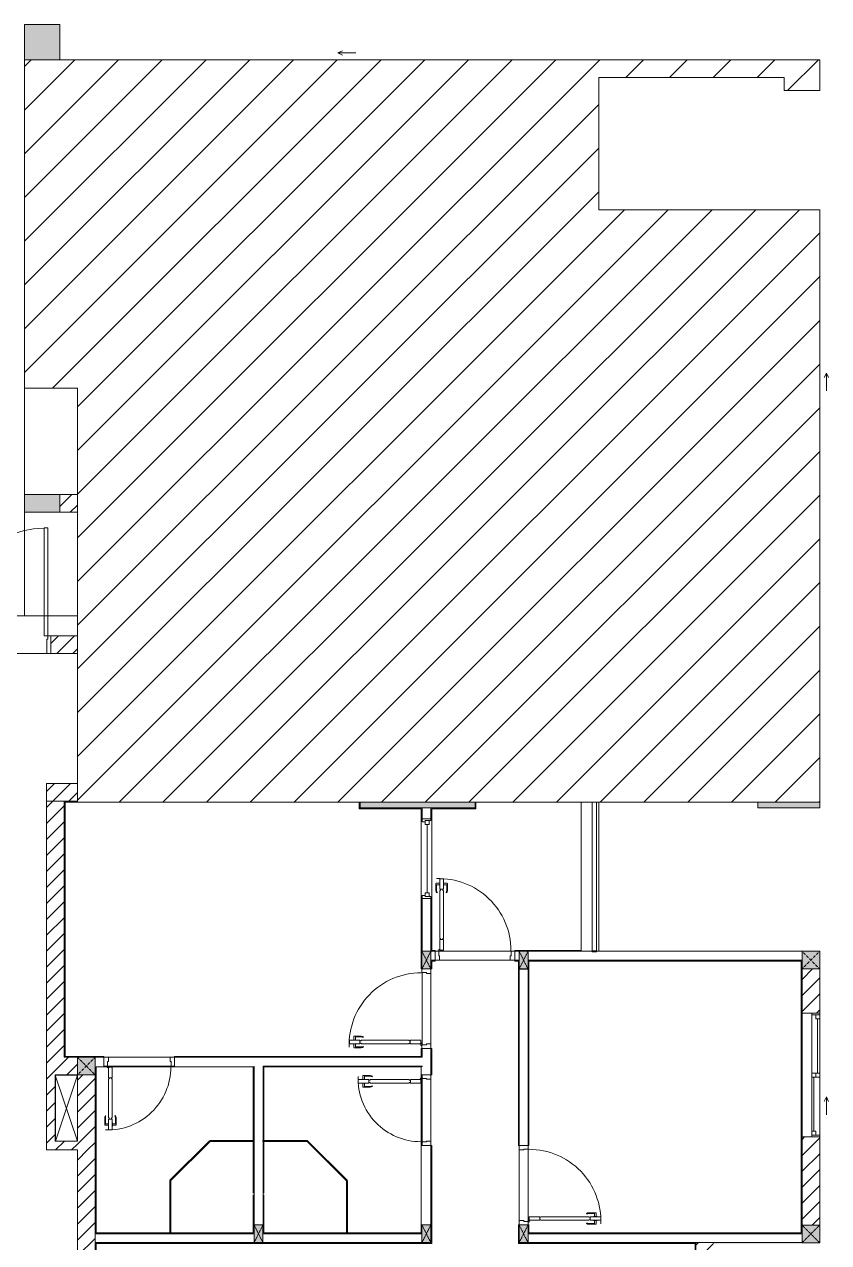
# Model space of a CAD drawing. Header units: millimetres. Extents: x 31499 to 223976, y 3719 to 80291.
# Drawn here: x 214874 to 223976, y 64837 to 78637 of the extents above; entities that cross this region are included whole.
import ezdxf

# ---------------------------------------------------------------- set-up
doc = ezdxf.new("R2010")
doc.units = ezdxf.units.MM
doc.linetypes.add('IMPORT-Dash _2_', pattern=[6, 3, -3])
for name, color, linetype, lineweight in [('0-2', 170, 'Continuous', 9), ('A-DETL-GENF-6', 20, 'Continuous', 9), ('A-DETL-GENF-7', 170, 'Continuous', 9), ('A-DETL-THIN-2', 151, 'Continuous', 9), ('A-DOOR-2', 170, 'Continuous', 9), ('A-DOOR-FRAM-2', 170, 'Continuous', 9), ('A-FLOR-1', 170, 'Continuous', 9), ('A-FLOR-HRAL-6', 170, 'Continuous', 9), ('A-GLAZ-5', 170, 'Continuous', 9), ('A-GLAZ-CURT-3', 170, 'Continuous', 9), ('A-WALL-1', 170, 'Continuous', 9), ('A-WALL-PATT-3', 170, 'Continuous', 9), ('A_1404_dwg-1', 170, 'Continuous', 9), ('I-WALL', 170, 'Continuous', 9), ('I-WALL-1', 170, 'Continuous', 9), ('S-COLS-1', 170, 'Continuous', 9), ('S-COLS-12', 170, 'IMPORT-Dash _2_', 9), ('S-COLS-2', 170, 'Continuous', 9), ('S-COLS-4', 170, 'Continuous', 9), ('S-COLS-HDLN-1', 170, 'IMPORT-Dash _2_', 9)]:
    doc.layers.add(name, color=color, linetype=linetype, lineweight=lineweight)
pattern_1 = [(45, (0, 0), (-90.50967, 90.50967), [])]
pattern_2 = [(45, (96621.6, 0), (-247.4874, 247.4874), [])]

# ---------------------------------------------------------------- blocks, each defined once
blk = doc.blocks.new('A_1404_dwg_NCV_TKTC_KET CAU_rvt-1-TKTC_MB HOÀN THIỆN SÀN TẦNG 3-4-4819833-KeyPlan-CH2A_Tầng 3 - Tầng 8')
at = {"layer": 'S-COLS-1'}
for points in [[(118453, 78237), (118652, 78237), (118652, 78637), (118253, 78637), (118253, 78237), (118452, 78237)], [(118502, 73112), (118653, 73112), (118653, 73312), (118253, 73312), (118253, 73112)], [(122863, 69762), (123353, 69762), (123353, 69827), (122053, 69827), (122053, 69762), (122853, 69762)], [(127053, 69762), (127253, 69762), (127253, 69827), (126553, 69827), (126553, 69762)]]:
    blk.add_hatch(color=256, dxfattribs=at).paths.add_polyline_path(points)
at = {"layer": 'A-FLOR-1'}
for p, q in [((118253, 73312), (118253, 74517)), ((118852, 74517), (118852, 73312)), ((118852, 73112), (118852, 71712)), ((118852, 71937), (118253, 71937))]:
    blk.add_line(p, q, dxfattribs=at)
at = {"layer": 'A-FLOR-1', "flags": 128}
for points in [[(116253, 71937), (118253, 71937), (118253, 73112)], [(118603, 65987), (118603, 66735), (118852, 66735)]]:
    blk.add_lwpolyline(points, dxfattribs=at)
at = {"layer": 'S-COLS-2', "flags": 128}
for points in [[(118653, 78237), (118653, 78637), (118253, 78637), (118253, 78237)], [(126553, 69827), (126553, 69762), (127253, 69762), (127253, 69827)]]:
    blk.add_lwpolyline(points, dxfattribs=at)
blk.add_lwpolyline([(118253, 73312), (118253, 73112), (118653, 73112), (118653, 73312)], close=True, dxfattribs=at)
blk = doc.blocks.new('A_1404_dwg_DOOR_CW_01 CANH MO-PANEL KINH - DIW_01-900x2200-CỬA GỖ VÂN LAMINATE-V95-TKTC_MB HOÀN THIỆN SÀN TẦNG 3-4-4819903-KeyPlan-CH2A_Tầng 3 - Tầng 8')
at = {"layer": 'A-DETL-GENF-7'}
for p, q in [((38840, 28429), (38919, 28429)), ((38814, 28421), (38818, 28414)), ((38814, 28307), (38818, 28314)), ((38902, 28421), (38840, 28421)), ((38902, 28307), (38840, 28307)), ((38840, 28299), (38919, 28299)), ((38906, 28386), (38906, 28417)), ((38906, 28342), (38906, 28311)), ((38923, 28386), (38923, 28425)), ((38923, 28342), (38923, 28303))]:
    blk.add_line(p, q, dxfattribs=at)
at = {"layer": 'A-DETL-GENF-7', "flags": 128}
for points in [[(38285, 28344), (38285, 28384), (38165, 28384), (38165, 28344)], [(38299, 28350), (38299, 28344), (38841, 28344), (38841, 28350), (38855, 28350), (38855, 28378), (38841, 28378), (38841, 28384), (38299, 28384), (38299, 28378), (38285, 28378), (38285, 28350)], [(38975, 28384), (38975, 28344), (38855, 28344), (38855, 28384)], [(38895, 28386), (38895, 28384), (38934, 28384), (38934, 28386)], [(38895, 28342), (38895, 28344), (38934, 28344), (38934, 28342)]]:
    blk.add_lwpolyline(points, close=True, dxfattribs=at)
at = {"layer": 'A-DETL-GENF-7'}
blk.add_circle((38163, 28394), 10, dxfattribs=at)
for centre, radius, start, end in [((38840, 28384), 45, 90, 125), ((38919, 28425), 4, 0, 90), ((38163, 28394), 814, 270, 2), ((38840, 28344), 45, 235, 270), ((38840, 28384), 37, 90, 125), ((38840, 28344), 37, 235, 270), ((38902, 28417), 4, 0, 90), ((38902, 28311), 4, 270, 0), ((38919, 28303), 4, 270, 0)]:
    blk.add_arc(centre, radius, start, end, dxfattribs=at)
at = {"layer": 'A-DOOR-2'}
blk.add_line((38153, 28394), (38153, 28369), dxfattribs=at)
at = {"layer": 'A-DOOR-2', "flags": 128}
blk.add_lwpolyline([(38053, 28437), (38053, 28387), (38103, 28387), (38103, 28397), (38153, 28397), (38153, 28437)], close=True, dxfattribs=at)
blk.add_lwpolyline([(38153, 27537), (38153, 27577), (38103, 27577), (38103, 27587), (38053, 27587), (38053, 27537)], dxfattribs=at)
blk = doc.blocks.new('A_1404_dwg_DOOR_CW_01 CANH MO-PANEL KINH - DIG_02-800x2200-CỬA NHÔM KÍNH-V60-TKTC_MB HOÀN THIỆN SÀN TẦNG 3-4-4819851-KeyPlan-CH2A_Tầng 3 - Tầng 8')
at = {"layer": 'A-DETL-GENF-7'}
for p, q in [((104713, 29524), (104713, 29603)), ((104756, 29607), (104717, 29607)), ((104721, 29586), (104721, 29524)), ((104756, 29590), (104725, 29590)), ((104800, 29607), (104839, 29607)), ((104800, 29590), (104831, 29590)), ((104835, 29586), (104835, 29524)), ((104843, 29524), (104843, 29603)), ((104721, 29498), (104728, 29503)), ((104835, 29498), (104828, 29503))]:
    blk.add_line(p, q, dxfattribs=at)
at = {"layer": 'A-DETL-GENF-7', "flags": 128}
for points in [[(104756, 29579), (104758, 29579), (104758, 29619), (104756, 29619)], [(104798, 29659), (104758, 29659), (104758, 29539), (104798, 29539)], [(104764, 29083), (104758, 29083), (104758, 29525), (104764, 29525), (104764, 29539), (104792, 29539), (104792, 29525), (104798, 29525), (104798, 29083), (104792, 29083), (104792, 29069), (104764, 29069)], [(104800, 29579), (104798, 29579), (104798, 29619), (104800, 29619)], [(104758, 29069), (104798, 29069), (104798, 28949), (104758, 28949)]]:
    blk.add_lwpolyline(points, close=True, dxfattribs=at)
at = {"layer": 'A-DETL-GENF-7'}
blk.add_circle((104808, 28947), 10, dxfattribs=at)
for centre, radius, start, end in [((104808, 28947), 714, 88, 180), ((104717, 29603), 4, 90, 180), ((104725, 29586), 4, 90, 180), ((104831, 29586), 4, 0, 90), ((104839, 29603), 4, 0, 90), ((104758, 29524), 45, 180, 215), ((104758, 29524), 37, 180, 215), ((104798, 29524), 37, 325, 0), ((104798, 29524), 45, 325, 0)]:
    blk.add_arc(centre, radius, start, end, dxfattribs=at)
at = {"layer": 'A-DOOR-2'}
blk.add_line((104808, 28937), (104783, 28937), dxfattribs=at)
at = {"layer": 'A-DOOR-2', "flags": 128}
for points in [[(104051, 28837), (104051, 28937), (104091, 28937), (104091, 28887), (104101, 28887), (104101, 28837)], [(104801, 28837), (104801, 28887), (104811, 28887), (104811, 28937), (104851, 28937), (104851, 28837)]]:
    blk.add_lwpolyline(points, close=True, dxfattribs=at)
blk = doc.blocks.new('A_1404_dwg_DOOR_CW_01 CANH MO-PANEL KINH - DIW_01-900x2200-CỬA GỖ VÂN LAMINATE-553375-TKTC_MB HOÀN THIỆN SÀN TẦNG 3-4-4819841-KeyPlan-CH2A_Tầng 3 - Tầng 8')
at = {"layer": 'A-DETL-GENF-7'}
for p, q in [((49615, 40124), (49615, 40203)), ((49658, 40207), (49619, 40207)), ((49623, 40186), (49623, 40124)), ((49658, 40190), (49627, 40190)), ((49702, 40207), (49741, 40207)), ((49702, 40190), (49733, 40190)), ((49737, 40186), (49737, 40124)), ((49745, 40124), (49745, 40203)), ((49623, 40098), (49629, 40103)), ((49736, 40098), (49730, 40103))]:
    blk.add_line(p, q, dxfattribs=at)
at = {"layer": 'A-DETL-GENF-7', "flags": 128}
for points in [[(49658, 40179), (49660, 40179), (49660, 40219), (49658, 40219)], [(49700, 40259), (49660, 40259), (49660, 40139), (49700, 40139)], [(49702, 40179), (49700, 40179), (49700, 40219), (49702, 40219)], [(49666, 39583), (49660, 39583), (49660, 40125), (49666, 40125), (49666, 40139), (49694, 40139), (49694, 40125), (49700, 40125), (49700, 39583), (49694, 39583), (49694, 39569), (49666, 39569)], [(49660, 39569), (49700, 39569), (49700, 39449), (49660, 39449)]]:
    blk.add_lwpolyline(points, close=True, dxfattribs=at)
at = {"layer": 'A-DETL-GENF-7'}
blk.add_circle((49710, 39447), 10, dxfattribs=at)
for centre, radius, start, end in [((49710, 39447), 814, 88, 180), ((49619, 40203), 4, 90, 180), ((49627, 40186), 4, 90, 180), ((49733, 40186), 4, 0, 90), ((49741, 40203), 4, 0, 90), ((49660, 40124), 45, 180, 215), ((49660, 40124), 37, 180, 215), ((49700, 40124), 37, 325, 0), ((49700, 40124), 45, 325, 0)]:
    blk.add_arc(centre, radius, start, end, dxfattribs=at)
at = {"layer": 'A-DOOR-2'}
blk.add_line((49710, 39437), (49685, 39437), dxfattribs=at)
at = {"layer": 'A-DOOR-2', "flags": 128}
for points in [[(48853, 39337), (48853, 39437), (48893, 39437), (48893, 39387), (48903, 39387), (48903, 39337)], [(49703, 39337), (49703, 39387), (49713, 39387), (49713, 39437), (49753, 39437), (49753, 39337)]]:
    blk.add_lwpolyline(points, close=True, dxfattribs=at)
blk = doc.blocks.new('A_1404_dwg_M_Fixed - 900 x 1400-901191-TKTC_MB HOÀN THIỆN SÀN TẦNG 3-4-4819853-KeyPlan-CH2A_Tầng 3 - Tầng 8')
at = {"layer": 'A-GLAZ-5'}
blk.add_line((107014, 28878), (107788, 28878), dxfattribs=at)
at = {"layer": 'A-GLAZ-5', "flags": 128}
for points in [[(106983, 28900), (106983, 28937), (106951, 28937)], [(106951, 28837), (106970, 28837), (106970, 28900), (107014, 28900), (107014, 28856), (106970, 28856)], [(107832, 28856), (107788, 28856), (107788, 28900), (107832, 28900), (107832, 28837), (107849, 28837)], [(107819, 28900), (107819, 28937), (107851, 28937)]]:
    blk.add_lwpolyline(points, dxfattribs=at)
blk = doc.blocks.new('A_1404_dwg_Railing - 50 x 10mm-901205-TKTC_MB HOÀN THIỆN SÀN TẦNG 3-4-4819863-KeyPlan-CH2A_Tầng 3 - Tầng 8')
at = {"layer": 'A-FLOR-HRAL-6', "flags": 128}
blk.add_lwpolyline([(107983, 24612), (107983, 24562), (107973, 24562), (107973, 24612)], close=True, dxfattribs=at)
blk = doc.blocks.new('A_1404_dwg_Railing - Railing-1015696-TKTC_MB HOÀN THIỆN SÀN TẦNG 3-4-4819941-KeyPlan-CH2A_Tầng 3 - Tầng 8')
at = {"layer": 'A-FLOR-HRAL-6'}
for p, q in [((124678, 69827), (124678, 68141)), ((124728, 68141), (124728, 69827))]:
    blk.add_line(p, q, dxfattribs=at)
at = {"rotation": 90.00000000000074}
blk.add_blockref('A_1404_dwg_Railing - 50 x 10mm-901205-TKTC_MB HOÀN THIỆN SÀN TẦNG 3-4-4819863-KeyPlan-CH2A_Tầng 3 - Tầng 8', (149289, -39841), dxfattribs=at)
blk = doc.blocks.new('A_1404_dwg_System Panel - Glazed-901218-TKTC_MB HOÀN THIỆN SÀN TẦNG 3-4-4819900-KeyPlan-CH2A_Tầng 3 - Tầng 8')
at = {"layer": 'A-GLAZ-CURT-3'}
blk.add_hatch(color=256, dxfattribs=at).paths.add_polyline_path([(41008, 64949), (41003, 65540), (40998, 65536), (40998, 64949)])
blk.add_line((41008, 64949), (41008, 65540), dxfattribs=at)
at = {"layer": 'A-GLAZ-CURT-3', "flags": 128}
blk.add_lwpolyline([(40998, 65538), (40998, 64949), (41008, 64949)], dxfattribs=at)
blk = doc.blocks.new('A_1404_dwg_System Panel - Glazed-901219-TKTC_MB HOÀN THIỆN SÀN TẦNG 3-4-V112-KeyPlan-CH2A_Tầng 3 - Tầng 8')
at = {"layer": 'A-GLAZ-CURT-3'}
blk.add_hatch(color=256, dxfattribs=at).paths.add_polyline_path([(39447, 29483), (39450, 29494), (39003, 29934), (38999, 29931), (39409, 29521)])
blk.add_line((38999, 29931), (39447, 29483), dxfattribs=at)
at = {"layer": 'A-GLAZ-CURT-3', "flags": 128}
blk.add_lwpolyline([(39452, 29492), (39006, 29938), (38999, 29931)], dxfattribs=at)
blk = doc.blocks.new('A_1404_dwg_System Panel - Glazed-901217-TKTC_MB HOÀN THIỆN SÀN TẦNG 3-4-V113-KeyPlan-CH2A_Tầng 3 - Tầng 8')
at = {"layer": 'A-GLAZ-CURT-3'}
blk.add_hatch(color=256, dxfattribs=at).paths.add_polyline_path([(39454, 29482), (39953, 29482), (39953, 29492), (39450, 29487), (39450, 29482)])
at = {"layer": 'A-GLAZ-CURT-3', "flags": 128}
blk.add_lwpolyline([(39450, 29482), (39953, 29482), (39953, 29492), (39450, 29492)], close=True, dxfattribs=at)
blk = doc.blocks.new('A_1404_dwg_G1_SOF - BO TRU - 100x200-746114-TKTC_MB HOÀN THIỆN SÀN TẦNG 3-4-4819846-KeyPlan-CH2A_Tầng 3 - Tầng 8')
at = {"layer": 'S-COLS-1'}
blk.add_hatch(color=256, dxfattribs=at).paths.add_polyline_path([(49953, 40037), (49953, 40237), (49853, 40237), (49853, 40037)])
at = {"layer": 'S-COLS-1', "flags": 128}
blk.add_lwpolyline([(49853, 40037), (49853, 40237), (49953, 40237), (49953, 40037)], close=True, dxfattribs=at)
at = {"layer": 'S-COLS-HDLN-1'}
for p, q in [((49953, 40037), (49853, 40237)), ((49853, 40037), (49953, 40237))]:
    blk.add_line(p, q, dxfattribs=at)
blk = doc.blocks.new('A_1404_dwg_DOOR_CW_01 CANH MO-PANEL KINH - DIG_01-900x2200-CỬA NHÔM KÍNH-901226-TKTC_MB HOÀN THIỆN SÀN TẦNG 3-4-4819905-KeyPlan-CH2A_Tầng 3 - Tầng 8')
at = {"layer": 'A-DETL-GENF-7'}
for p, q in [((37865, 26650), (37865, 26570)), ((37873, 26676), (37879, 26671)), ((37873, 26587), (37873, 26650)), ((37986, 26676), (37980, 26671)), ((37987, 26587), (37987, 26650)), ((37995, 26650), (37995, 26570)), ((37908, 26566), (37869, 26566)), ((37908, 26583), (37877, 26583)), ((37952, 26583), (37983, 26583)), ((37952, 26566), (37991, 26566))]:
    blk.add_line(p, q, dxfattribs=at)
at = {"layer": 'A-DETL-GENF-7', "flags": 128}
for points in [[(37910, 27205), (37950, 27205), (37950, 27325), (37910, 27325)], [(37916, 27191), (37910, 27191), (37910, 26649), (37916, 26649), (37916, 26635), (37944, 26635), (37944, 26649), (37950, 26649), (37950, 27191), (37944, 27191), (37944, 27205), (37916, 27205)], [(37950, 26515), (37910, 26515), (37910, 26635), (37950, 26635)], [(37908, 26595), (37910, 26595), (37910, 26555), (37908, 26555)], [(37952, 26595), (37950, 26595), (37950, 26555), (37952, 26555)]]:
    blk.add_lwpolyline(points, close=True, dxfattribs=at)
at = {"layer": 'A-DETL-GENF-7'}
blk.add_circle((37960, 27327), 10, dxfattribs=at)
for centre, radius, start, end in [((37960, 27327), 814, 180, 272), ((37910, 26650), 45, 145, 180), ((37910, 26650), 37, 145, 180), ((37950, 26650), 37, 0, 35), ((37950, 26650), 45, 0, 35), ((37869, 26570), 4, 180, 270), ((37877, 26587), 4, 180, 270), ((37983, 26587), 4, 270, 0), ((37991, 26570), 4, 270, 0)]:
    blk.add_arc(centre, radius, start, end, dxfattribs=at)
at = {"layer": 'A-DOOR-2'}
blk.add_line((37960, 27337), (37935, 27337), dxfattribs=at)
at = {"layer": 'A-DOOR-2', "flags": 128}
for points in [[(37153, 27437), (37103, 27437), (37103, 27337), (37143, 27337), (37143, 27387), (37153, 27387)], [(38003, 27437), (37953, 27437), (37953, 27387), (37963, 27387), (37963, 27337), (38003, 27337)]]:
    blk.add_lwpolyline(points, close=True, dxfattribs=at)
blk = doc.blocks.new('A_1404_dwg_System Panel - Glazed-901212-TKTC_MB HOÀN THIỆN SÀN TẦNG 3-4-V114-KeyPlan-CH2A_Tầng 3 - Tầng 8')
at = {"layer": 'A-GLAZ-CURT-3'}
blk.add_hatch(color=256, dxfattribs=at).paths.add_polyline_path([(40551, 29482), (40555, 29487), (40551, 29492), (40053, 29492), (40053, 29482)])
at = {"layer": 'A-GLAZ-CURT-3', "flags": 128}
blk.add_lwpolyline([(40553, 29492), (40053, 29492), (40053, 29482), (40555, 29482)], dxfattribs=at)
blk = doc.blocks.new('A_1404_dwg_System Panel - Glazed-901210-TKTC_MB HOÀN THIỆN SÀN TẦNG 3-4-4819895-KeyPlan-CH2A_Tầng 3 - Tầng 8')
at = {"layer": 'A-GLAZ-CURT-3'}
blk.add_hatch(color=256, dxfattribs=at).paths.add_polyline_path([(38999, 64949), (39008, 64949), (39003, 65540), (38998, 65540), (38998, 64949)])
blk.add_line((39008, 64949), (39008, 65538), dxfattribs=at)
at = {"layer": 'A-GLAZ-CURT-3', "flags": 128}
blk.add_lwpolyline([(38998, 65540), (38998, 64949), (39008, 64949)], dxfattribs=at)
blk = doc.blocks.new('A_1404_dwg_System Panel - Glazed-901211-TKTC_MB HOÀN THIỆN SÀN TẦNG 3-4-V115-KeyPlan-CH2A_Tầng 3 - Tầng 8')
at = {"layer": 'A-GLAZ-CURT-3'}
blk.add_hatch(color=256, dxfattribs=at).paths.add_polyline_path([(40558, 29483), (41003, 29934), (40998, 29936), (40555, 29487)])
at = {"layer": 'A-GLAZ-CURT-3', "flags": 128}
blk.add_lwpolyline([(40999, 29938), (40551, 29490), (40558, 29483), (41006, 29931)], close=True, dxfattribs=at)
blk = doc.blocks.new('A_1404_dwg_NCV_TKTC_TANG 3 - 4_rvt-1-TKTC_MB HOÀN THIỆN SÀN TẦNG 3-4-4819943-KeyPlan-CH2A_Tầng 3 - Tầng 8')
at = {"layer": 'A-WALL-PATT-3'}
for points in [[(118703, 66947), (118713, 66947), (118713, 69837), (118703, 69837), (118703, 69659)], [(118852, 69827), (118852, 69837), (118713, 69837), (118713, 69827)], [(122052, 69752), (122053, 69752), (122052, 69827), (122043, 69827), (122043, 69752)], [(122053, 69752), (122753, 69752), (122753, 69762), (122053, 69762)], [(122863, 69752), (123363, 69752), (123363, 69762), (122863, 69762)], [(123363, 69762), (123363, 69827), (123353, 69827), (123353, 69762)], [(127043, 68027), (127053, 68027), (127053, 68037), (123953, 68037), (123953, 68027), (123963, 68027)], [(125853, 64937), (127043, 64937), (127043, 64947), (123953, 64947), (123953, 64937), (124728, 64937)], [(125843, 64827), (125853, 64827), (125853, 64837), (123853, 64837), (123853, 64827), (124728, 64827)], [(126063, 64827), (127053, 64827), (127053, 64837), (126053, 64837), (126053, 64827)]]:
    blk.add_hatch(color=256, dxfattribs=at).paths.add_polyline_path(points)
h = blk.add_hatch(color=256, dxfattribs=at)
h.paths.add_polyline_path([(122753, 66947), (122753, 67037), (122743, 67037), (122743, 66947)])
h.paths.add_polyline_path([(122753, 67937), (122753, 68737), (122743, 68737), (122743, 67937)])
h.paths.add_polyline_path([(122743, 69637), (122753, 69637), (122753, 69752), (122743, 69752), (122743, 69659)])
h = blk.add_hatch(color=256, dxfattribs=at)
h.paths.add_polyline_path([(122853, 68147), (122863, 68147), (122863, 68737), (122853, 68737)])
h.paths.add_polyline_path([(122853, 69637), (122863, 69637), (122863, 69762), (122853, 69762), (122853, 69659)])
h = blk.add_hatch(color=256, dxfattribs=at)
h.paths.add_polyline_path([(122903, 68137), (122903, 68147), (122853, 68147), (122853, 68137), (122863, 68137)])
h.paths.add_polyline_path([(123953, 68137), (124553, 68137), (124553, 68147), (123803, 68147), (123803, 68137), (123853, 68137)])
h = blk.add_hatch(color=256, dxfattribs=at)
h.paths.add_polyline_path([(122853, 64837), (122863, 64837), (122863, 65937), (122853, 65937), (122853, 65037)])
h.paths.add_polyline_path([(122853, 66737), (122863, 66737), (122863, 67037), (122853, 67037)])
h.paths.add_polyline_path([(122853, 67937), (122863, 67937), (122863, 68037), (122853, 68037), (122853, 68027)])
h = blk.add_hatch(color=256, dxfattribs=at)
h.paths.add_polyline_path([(123803, 68027), (123843, 68027), (123843, 68037), (123803, 68037)])
h.paths.add_polyline_path([(122903, 68027), (122903, 68037), (122863, 68037), (122863, 68027)])
h = blk.add_hatch(color=256, dxfattribs=at)
h.paths.add_polyline_path([(123843, 64827), (123853, 64827), (123853, 65037), (123843, 65037), (123843, 64837)])
h.paths.add_polyline_path([(123853, 65937), (123853, 68037), (123843, 68037), (123843, 65937)])
h = blk.add_hatch(color=256, dxfattribs=at)
h.paths.add_polyline_path([(123953, 64947), (123963, 64947), (123963, 65037), (123953, 65037)])
h.paths.add_polyline_path([(123953, 65937), (123963, 65937), (123963, 68027), (123953, 68027), (123953, 66035)])
h = blk.add_hatch(color=256, dxfattribs=at)
h.paths.add_polyline_path([(127043, 64937), (127053, 64937), (127053, 66037), (127043, 66035), (127043, 64947)])
h.paths.add_polyline_path([(127043, 67437), (127053, 67437), (127053, 68027), (127043, 68027), (127043, 67937)])
h = blk.add_hatch(color=256, dxfattribs=at)
h.paths.add_polyline_path([(122753, 66937), (122753, 66947), (119953, 66947), (119953, 66937), (121492, 66937)])
h.paths.add_polyline_path([(119052, 66937), (119153, 66937), (119153, 66947), (118703, 66947), (118703, 66937), (118852, 66937)])
at = {"layer": 'A-FLOR-1'}
for p, q in [((123763, 68137), (122943, 68137)), ((119203, 66937), (119903, 66937)), ((119903, 66937), (119203, 66937)), ((119193, 66837), (119913, 66837)), ((122753, 66697), (122753, 65977)), ((119903, 64947), (119903, 64949)), ((121903, 64949), (121903, 64947))]:
    blk.add_line(p, q, dxfattribs=at)
at = {"layer": 'A-FLOR-1', "flags": 128}
for points in [[(123753, 68037), (122953, 68037)], [(122753, 67077), (122753, 67897)], [(122853, 67887), (122853, 67087)], [(122853, 66687), (122853, 65987)], [(123853, 65087), (123853, 65887)], [(123953, 65897), (123953, 65077)]]:
    blk.add_lwpolyline(points, close=True, dxfattribs=at)
at = {"layer": 'A-WALL-1'}
for p, q in [((122753, 69752), (122753, 69637)), ((122853, 69637), (122853, 69762)), ((124553, 68147), (124553, 69827)), ((124753, 69827), (124753, 68137)), ((122753, 69637), (122853, 69637)), ((122853, 68737), (122753, 68737)), ((122753, 68737), (122753, 68137)), ((122853, 68147), (122853, 68737)), ((122853, 68137), (122853, 68147)), ((122903, 68137), (122853, 68137)), ((122853, 68037), (122863, 68037)), ((122863, 68037), (122903, 68037)), ((122903, 68037), (122903, 68137)), ((122943, 68137), (123763, 68137)), ((123753, 68037), (122953, 68037)), ((123803, 68137), (123803, 68037)), ((123853, 68137), (123803, 68137)), ((123803, 68037), (123843, 68037)), ((123843, 68037), (123853, 68037)), ((124678, 68137), (123953, 68137)), ((123953, 68037), (127053, 68037)), ((127053, 68137), (124728, 68137)), ((127053, 68037), (127053, 68137)), ((122753, 67077), (122753, 67897)), ((123953, 67936), (123853, 67936)), ((123853, 67936), (123853, 65937)), ((123953, 65937), (123953, 67936)), ((122853, 67887), (122853, 67087)), ((119053, 66937), (119053, 66837)), ((119153, 66937), (119053, 66937)), ((119153, 66837), (119153, 66937)), ((119203, 66937), (119903, 66937)), ((119953, 66937), (119953, 66837)), ((120853, 66937), (119953, 66937)), ((122853, 67037), (122753, 67037)), ((122753, 67037), (122753, 66947)), ((122853, 66737), (122853, 67037)), ((120853, 66837), (120853, 65992)), ((122753, 66737), (122853, 66737)), ((122853, 66687), (122853, 65987)), ((120853, 65992), (120853, 65982)), ((120853, 65982), (120853, 65037)), ((120953, 65982), (120953, 65992)), ((120953, 65037), (120953, 65982)), ((122853, 65937), (122753, 65937)), ((122853, 65037), (122853, 65937)), ((123853, 65937), (123953, 65937)), ((123853, 65087), (123853, 65887)), ((123953, 65897), (123953, 65077)), ((123953, 65037), (123853, 65037)), ((122753, 64937), (120953, 64937)), ((127053, 64937), (123953, 64937)), ((127053, 64837), (127053, 64937)), ((120953, 64837), (122753, 64837)), ((123953, 64837), (127053, 64837))]:
    blk.add_line(p, q, dxfattribs=at)
at = {"layer": 'A-WALL-1', "flags": 128}
for points in [[(122853, 69762), (122753, 69762), (122753, 69752)], [(122753, 66947), (122753, 66937), (120853, 66937)], [(120953, 65992), (120953, 66837), (122753, 66837), (122753, 66827)], [(120853, 64937), (119053, 64937), (119053, 64837), (120853, 64837)]]:
    blk.add_lwpolyline(points, dxfattribs=at)
at = {"layer": 'I-WALL'}
for p, q in [((122753, 69637), (122753, 69752)), ((122853, 69762), (122853, 69637)), ((122743, 68737), (122743, 69637)), ((122863, 69637), (122863, 68737)), ((122753, 68137), (122753, 68737)), ((122853, 68737), (122853, 68147)), ((122853, 68137), (122903, 68137)), ((122903, 68037), (122863, 68037)), ((123803, 68137), (123853, 68137)), ((123843, 68037), (123803, 68037)), ((123853, 65937), (123853, 67936)), ((123953, 67936), (123953, 65937)), ((127043, 66037), (127043, 67437)), ((127053, 67437), (127053, 66037)), ((119053, 66937), (119153, 66937)), ((119953, 66937), (120853, 66937)), ((122753, 66947), (122753, 67037)), ((122853, 67037), (122853, 66737)), ((119953, 66827), (119153, 66827)), ((122743, 65937), (122743, 66737)), ((122853, 65937), (122853, 65037))]:
    blk.add_line(p, q, dxfattribs=at)
at = {"layer": 'I-WALL-1'}
for p, q in [((122853, 68147), (122853, 68137)), ((122863, 68037), (122853, 68037)), ((123853, 68037), (123843, 68037)), ((127053, 68037), (123953, 68037)), ((118852, 66937), (119052, 66937)), ((120843, 65992), (120843, 65982)), ((120843, 65982), (120843, 65396)), ((120853, 65982), (120853, 65992)), ((120853, 65037), (120853, 65982)), ((120953, 65992), (120953, 65982)), ((120953, 65982), (120953, 65037)), ((120963, 65982), (120963, 65992)), ((120963, 65396), (120963, 65982)), ((127053, 64937), (127053, 65035))]:
    blk.add_line(p, q, dxfattribs=at)
at = {"layer": 'I-WALL-1', "flags": 128}
for points in [[(118852, 69837), (118713, 69837), (118703, 69837), (118703, 66947), (118703, 66937), (118852, 66937)], [(119153, 66937), (119153, 66947), (118713, 66947), (118713, 69827), (118852, 69827)], [(122043, 69827), (122043, 69752), (122053, 69752), (122743, 69752), (122743, 69637), (122753, 69637)], [(122753, 69752), (122753, 69762), (122053, 69762), (122053, 69827)], [(122853, 69637), (122863, 69637), (122863, 69752), (123363, 69752), (123363, 69762), (123363, 69827)], [(123353, 69827), (123353, 69762), (122863, 69762), (122853, 69762)], [(122753, 68737), (122743, 68737), (122743, 67937), (122753, 67937)], [(122903, 68137), (122903, 68147), (122863, 68147), (122863, 68737), (122853, 68737)], [(122853, 67937), (122863, 67937), (122863, 68027), (122903, 68027), (122903, 68037)], [(123953, 68137), (124553, 68137), (124553, 68147), (123803, 68147), (123803, 68137)], [(123803, 68037), (123803, 68027), (123843, 68027), (123843, 65937), (123853, 65937)], [(127053, 67937), (127053, 68027), (127053, 68037)], [(123953, 65937), (123963, 65937), (123963, 68027), (127043, 68027), (127043, 67437), (127053, 67437), (127053, 67937)], [(122753, 67037), (122743, 67037), (122743, 66947), (119953, 66947), (119953, 66937)], [(120853, 66937), (122753, 66937), (122753, 66947)], [(122853, 66737), (122863, 66737), (122863, 67037), (122853, 67037)], [(119053, 66837), (119053, 66827), (119053, 64947), (119053, 64937), (120843, 64937), (120853, 64937)], [(120843, 65379), (120843, 64947), (119063, 64947), (119063, 66827), (119153, 66827), (119153, 66837)], [(119953, 66837), (119953, 66827), (120843, 66827), (120843, 65992)], [(120853, 65992), (120853, 66827), (120853, 66837)], [(122753, 66827), (122753, 66837), (120953, 66837), (120953, 66827), (120953, 65992)], [(120963, 65992), (120963, 66827), (122743, 66827), (122743, 66737), (122753, 66737)], [(127053, 65035), (127053, 66037), (127043, 66037), (127043, 64947), (123963, 64947), (123963, 65037), (123953, 65037)], [(120853, 64837), (119063, 64837), (119053, 64837), (119053, 64687), (119063, 64687), (119063, 64827), (122863, 64827), (122863, 64837), (122863, 65937), (122853, 65937)], [(122753, 65937), (122743, 65937), (122743, 64947), (120963, 64947), (120963, 65379)], [(123853, 65037), (123843, 65037), (123843, 64827), (123853, 64827), (125843, 64827), (125843, 64662), (125853, 64662), (125853, 64827), (125853, 64837), (123953, 64837)], [(120953, 64937), (122743, 64937), (122753, 64937)], [(123953, 64937), (127043, 64937), (127053, 64937)]]:
    blk.add_lwpolyline(points, dxfattribs=at)
for name, p in [('A_1404_dwg_Railing - Railing-1015696-TKTC_MB HOÀN THIỆN SÀN TẦNG 3-4-4819941-KeyPlan-CH2A_Tầng 3 - Tầng 8', (0, 0)), ('A_1404_dwg_System Panel - Glazed-901210-TKTC_MB HOÀN THIỆN SÀN TẦNG 3-4-4819895-KeyPlan-CH2A_Tầng 3 - Tầng 8', (80900, 0)), ('A_1404_dwg_System Panel - Glazed-901218-TKTC_MB HOÀN THIỆN SÀN TẦNG 3-4-4819900-KeyPlan-CH2A_Tầng 3 - Tầng 8', (80900, 0))]:
    blk.add_blockref(name, p)
for name, p, rotation in [('A_1404_dwg_M_Fixed - 900 x 1400-901191-TKTC_MB HOÀN THIỆN SÀN TẦNG 3-4-4819853-KeyPlan-CH2A_Tầng 3 - Tầng 8', (151690, -38214), 90), ('A_1404_dwg_DOOR_CW_01 CANH MO-PANEL KINH - DIG_01-900x2200-CỬA NHÔM KÍNH-901226-TKTC_MB HOÀN THIỆN SÀN TẦNG 3-4-4819905-KeyPlan-CH2A_Tầng 3 - Tầng 8', (160905, 95474), 180), ('A_1404_dwg_G1_SOF - BO TRU - 100x200-746114-TKTC_MB HOÀN THIỆN SÀN TẦNG 3-4-4819846-KeyPlan-CH2A_Tầng 3 - Tầng 8', (172705, 108174), 180), ('A_1404_dwg_G1_SOF - BO TRU - 100x200-746114-TKTC_MB HOÀN THIỆN SÀN TẦNG 3-4-4819846-KeyPlan-CH2A_Tầng 3 - Tầng 8', (173805, 108174), 180), ('A_1404_dwg_DOOR_CW_01 CANH MO-PANEL KINH - DIW_01-900x2200-CỬA GỖ VÂN LAMINATE-V95-TKTC_MB HOÀN THIỆN SÀN TẦNG 3-4-4819903-KeyPlan-CH2A_Tầng 3 - Tầng 8', (160905, 95474), 180), ('A_1404_dwg_DOOR_CW_01 CANH MO-PANEL KINH - DIG_02-800x2200-CỬA NHÔM KÍNH-V60-TKTC_MB HOÀN THIỆN SÀN TẦNG 3-4-4819851-KeyPlan-CH2A_Tầng 3 - Tầng 8', (224004, 95774), 180), ('A_1404_dwg_DOOR_CW_01 CANH MO-PANEL KINH - DIG_02-800x2200-CỬA NHÔM KÍNH-V60-TKTC_MB HOÀN THIỆN SÀN TẦNG 3-4-4819851-KeyPlan-CH2A_Tầng 3 - Tầng 8', (151690, -38114), 90), ('A_1404_dwg_System Panel - Glazed-901211-TKTC_MB HOÀN THIỆN SÀN TẦNG 3-4-V115-KeyPlan-CH2A_Tầng 3 - Tầng 8', (160905, 95474), 180), ('A_1404_dwg_System Panel - Glazed-901212-TKTC_MB HOÀN THIỆN SÀN TẦNG 3-4-V114-KeyPlan-CH2A_Tầng 3 - Tầng 8', (160905, 95474), 180), ('A_1404_dwg_System Panel - Glazed-901217-TKTC_MB HOÀN THIỆN SÀN TẦNG 3-4-V113-KeyPlan-CH2A_Tầng 3 - Tầng 8', (160905, 95474), 180), ('A_1404_dwg_System Panel - Glazed-901219-TKTC_MB HOÀN THIỆN SÀN TẦNG 3-4-V112-KeyPlan-CH2A_Tầng 3 - Tầng 8', (160905, 95474), 180), ('A_1404_dwg_DOOR_CW_01 CANH MO-PANEL KINH - DIW_01-900x2200-CỬA GỖ VÂN LAMINATE-553375-TKTC_MB HOÀN THIỆN SÀN TẦNG 3-4-4819841-KeyPlan-CH2A_Tầng 3 - Tầng 8', (84516, 114790), 270), ('A_1404_dwg_G1_SOF - BO TRU - 100x200-746114-TKTC_MB HOÀN THIỆN SÀN TẦNG 3-4-4819846-KeyPlan-CH2A_Tầng 3 - Tầng 8', (170805, 105074), 180), ('A_1404_dwg_G1_SOF - BO TRU - 100x200-746114-TKTC_MB HOÀN THIỆN SÀN TẦNG 3-4-4819846-KeyPlan-CH2A_Tầng 3 - Tầng 8', (172705, 105074), 180), ('A_1404_dwg_G1_SOF - BO TRU - 100x200-746114-TKTC_MB HOÀN THIỆN SÀN TẦNG 3-4-4819846-KeyPlan-CH2A_Tầng 3 - Tầng 8', (173805, 105074), 180)]:
    blk.add_blockref(name, p, dxfattribs=dict(rotation=rotation))
blk = doc.blocks.new('A_1404_dwg_1_FAMILY RVT - W01-WxH 1400x1400xmm-389822-TKTC_MB HOÀN THIỆN SÀN TẦNG 3-4-V116-KeyPlan-CH2A_Tầng 3 - Tầng 8')
at = {"layer": 'A-GLAZ-5'}
for p, q in [((53453, 67435), (53253, 67435)), ((53453, 67416), (53364, 67416)), ((53430, 67372), (53430, 66758)), ((53386, 66713), (53386, 66099)), ((53408, 66713), (53408, 66758)), ((53453, 66758), (53453, 66713)), ((53529, 66487), (53529, 66284)), ((53453, 66054), (53364, 66054))]:
    blk.add_line(p, q, dxfattribs=at)
at = {"layer": 'A-GLAZ-5', "flags": 128}
for points in [[(53253, 66035), (53453, 66035), (53453, 67435), (53453, 67372)], [(53364, 67435), (53364, 67416), (53364, 66758), (53364, 66713), (53364, 66099), (53364, 66035)], [(53364, 66758), (53453, 66758), (53453, 67372), (53408, 67372), (53408, 67416)], [(53364, 66713), (53453, 66713), (53453, 66054), (53453, 66035)], [(53554, 66436), (53529, 66487), (53503, 66436)], [(53408, 66054), (53408, 66099), (53364, 66099)]]:
    blk.add_lwpolyline(points, dxfattribs=at)
blk = doc.blocks.new('A_1404_dwg_1_FAMILY RVT - W01-WxH 1400x1400xmm-V4-TKTC_MB HOÀN THIỆN SÀN TẦNG 3-4-4819953-KeyPlan-CH2A_Tầng 3 - Tầng 8')
at = {"layer": 'A-GLAZ-5'}
blk.add_line((127329, 74687), (127329, 74484), dxfattribs=at)
at = {"layer": 'A-GLAZ-5', "flags": 128}
blk.add_lwpolyline([(127354, 74636), (127329, 74687), (127303, 74636)], dxfattribs=at)
blk = doc.blocks.new('A_1404_dwg_1_FAMILY RVT - W01-WxH 1400x1400xmm-389822-TKTC_MB HOÀN THIỆN SÀN TẦNG 3-4-4819949-KeyPlan-CH2A_Tầng 3 - Tầng 8')
at = {"layer": 'A-GLAZ-5'}
blk.add_line((50001, 78313), (50204, 78313), dxfattribs=at)
at = {"layer": 'A-GLAZ-5', "flags": 128}
blk.add_lwpolyline([(50052, 78339), (50001, 78313), (50052, 78288)], dxfattribs=at)
blk = doc.blocks.new('A_1404_dwg_G1_SOF - BO TRU - 200x200-V45-TKTC_MB HOÀN THIỆN SÀN TẦNG 3-4-4820025-KeyPlan-CH2A_Tầng 3 - Tầng 8')
at = {"layer": 'S-COLS-12'}
blk.add_hatch(color=256, dxfattribs=at).paths.add_polyline_path([(119053, 33637), (119053, 33837), (118853, 33837), (118853, 33637)])
at = {"layer": 'S-COLS-4', "flags": 128}
blk.add_lwpolyline([(119053, 33837), (119053, 33637), (118853, 33637), (118853, 33837)], dxfattribs=at)
at = {"layer": 'S-COLS-HDLN-1'}
for p, q in [((118853, 33837), (119053, 33637)), ((119053, 33837), (118853, 33637))]:
    blk.add_line(p, q, dxfattribs=at)
blk = doc.blocks.new('A_1404_dwg_G1_SOF - BO TRU - 200x200-V122-TKTC_MB HOÀN THIỆN SÀN TẦNG 3-4-4820044-KeyPlan-CH2A_Tầng 3 - Tầng 8')
at = {"layer": 'S-COLS-12'}
blk.add_hatch(color=256, dxfattribs=at).paths.add_polyline_path([(127053, 67937), (127253, 67937), (127253, 68137), (127053, 68137), (127053, 68027)])
at = {"layer": 'S-COLS-4', "flags": 128}
blk.add_lwpolyline([(127053, 68137), (127253, 68137), (127253, 67937), (127053, 67937)], dxfattribs=at)
at = {"layer": 'S-COLS-HDLN-1'}
for p, q in [((127053, 68137), (127253, 67937)), ((127253, 68137), (127053, 67937))]:
    blk.add_line(p, q, dxfattribs=at)
blk = doc.blocks.new('A_1404_dwg_FD_01 - FD_01-1200x2200mm-1787917-TKTC_MB HOÀN THIỆN SÀN TẦNG 3-4-4819960-KeyPlan-CH2A_Tầng 3 - Tầng 8')
at = {"layer": 'A-DETL-GENF-7', "flags": 128}
blk.add_lwpolyline([(38783, 36950), (40003, 36950), (40003, 36910), (38783, 36910)], close=True, dxfattribs=at)
at = {"layer": 'A-DETL-GENF-7'}
blk.add_arc((40003, 36950), 1220, 181.8789, 270, dxfattribs=at)
at = {"layer": 'A-DOOR-FRAM-2', "flags": 128}
for points in [[(40043, 36950), (40043, 36940), (40203, 36940), (40203, 36985), (40003, 36985), (40003, 36950)], [(40043, 35730), (40003, 35730), (40003, 35695), (40203, 35695), (40203, 35740), (40043, 35740)]]:
    blk.add_lwpolyline(points, close=True, dxfattribs=at)
blk = doc.blocks.new('A_1404_dwg-4819832-KeyPlan-CH2A_Tầng 3 - Tầng 8')
at = {"layer": 'A-WALL-PATT-3'}
h = blk.add_hatch(dxfattribs=at)
h.set_pattern_fill('FP_31', color=256, style=0, pattern_type=2)
h.set_pattern_definition(pattern_1)
h.paths.add_polyline_path([(118852, 73112), (118852, 73312), (118653, 73312), (118653, 73112)])
h = blk.add_hatch(dxfattribs=at)
h.set_pattern_fill('FP_31', color=256, style=0, pattern_type=2)
h.set_pattern_definition(pattern_1)
h.paths.add_polyline_path([(118838, 71512), (118852, 71512), (118852, 71712), (118552, 71712), (118552, 71512)])
h.paths.add_polyline_path([(116253, 71512), (117262, 71512), (117262, 71712), (116253, 71712)])
h = blk.add_hatch(dxfattribs=at)
h.set_pattern_fill('FP_31', color=256, style=0, pattern_type=2)
h.set_pattern_definition(pattern_1)
h.paths.add_polyline_path([(118703, 69837), (118852, 69837), (118852, 70037), (118502, 70037), (118503, 69837), (118583, 69837)])
h = blk.add_hatch(dxfattribs=at)
h.set_pattern_fill('FP_31', color=256, style=0, pattern_type=2)
h.set_pattern_definition(pattern_1)
h.paths.add_polyline_path([(118503, 66937), (118703, 66937), (118703, 69837), (118503, 69837), (118503, 66947)])
h = blk.add_hatch(dxfattribs=at)
h.set_pattern_fill('FP_31', color=256, style=0, pattern_type=2)
h.set_pattern_definition(pattern_1)
h.paths.add_polyline_path([(127253, 65035), (127253, 66035), (127053, 66035), (127053, 65035)])
h.paths.add_polyline_path([(127053, 67435), (127253, 67437), (127253, 67937), (127053, 67937), (127053, 67437)])
h = blk.add_hatch(dxfattribs=at)
h.set_pattern_fill('FP_31', color=256, style=0, pattern_type=2)
h.set_pattern_definition(pattern_1)
h.paths.add_polyline_path([(118602, 66737), (118852, 66737), (118852, 66937), (118503, 66937), (118503, 66737)])
h = blk.add_hatch(dxfattribs=at)
h.set_pattern_fill('FP_31', color=256, style=0, pattern_type=2)
h.set_pattern_definition(pattern_1)
h.paths.add_polyline_path([(118602, 65987), (118602, 66737), (118502, 66737), (118503, 65987)])
h = blk.add_hatch(dxfattribs=at)
h.set_pattern_fill('FP_31', color=256, style=0, pattern_type=2)
h.set_pattern_definition(pattern_1)
h.paths.add_polyline_path([(119052, 65887), (119052, 66737), (118852, 66737), (118852, 65887)])
h = blk.add_hatch(dxfattribs=at)
h.set_pattern_fill('FP_31', color=256, style=0, pattern_type=2)
h.set_pattern_definition(pattern_1)
h.paths.add_polyline_path([(118703, 65887), (118852, 65887), (118852, 65987), (118502, 65987), (118503, 65887), (118602, 65887)])
h = blk.add_hatch(dxfattribs=at)
h.set_pattern_fill('FP_31', color=256, style=0, pattern_type=2)
h.set_pattern_definition(pattern_1)
h.paths.add_polyline_path([(118852, 61837), (119052, 61837), (119052, 63597), (118852, 63597)])
h.paths.add_polyline_path([(118852, 64687), (119052, 64687), (119052, 65887), (118852, 65887), (118852, 64687)])
h = blk.add_hatch(dxfattribs=at)
h.set_pattern_fill('FP_31', color=256, style=0, pattern_type=2)
h.set_pattern_definition(pattern_1)
h.paths.add_polyline_path([(126053, 61837), (126053, 62160), (125853, 62160), (125853, 61837)])
h.paths.add_polyline_path([(126053, 64660), (126053, 64837), (125853, 64837), (125853, 64660), (126052, 64660)])
at = {"layer": '0-2'}
for p, q in [((118602, 66735), (118852, 66735)), ((118852, 65987), (118602, 66734)), ((118603, 65987), (118852, 66734))]:
    blk.add_line(p, q, dxfattribs=at)
at = {"layer": 'A-FLOR-1'}
for p, q in [((118507, 71512), (117307, 71512)), ((118502, 66737), (118502, 69837))]:
    blk.add_line(p, q, dxfattribs=at)
at = {"layer": 'A-WALL-1'}
for p, q in [((118653, 73312), (118653, 73112)), ((118852, 73312), (118653, 73312)), ((118653, 73112), (118852, 73112)), ((127253, 67435), (127253, 67937)), ((119052, 64687), (119052, 66737)), ((127253, 65035), (127253, 66035))]:
    blk.add_line(p, q, dxfattribs=at)
at = {"layer": 'A-WALL-1', "flags": 128}
for points in [[(118852, 71712), (118552, 71712), (118552, 71512), (118852, 71512)], [(118852, 70037), (118502, 70037), (118502, 69837), (118703, 69837), (118503, 69837), (118503, 66737)], [(118502, 66737), (118502, 65887), (118852, 65887), (118852, 64687)]]:
    blk.add_lwpolyline(points, dxfattribs=at)
blk.add_lwpolyline([(118852, 65987), (118602, 65987), (118602, 66737), (118852, 66737)], close=True, dxfattribs=at)
for name, p in [('A_1404_dwg_NCV_TKTC_KET CAU_rvt-1-TKTC_MB HOÀN THIỆN SÀN TẦNG 3-4-4819833-KeyPlan-CH2A_Tầng 3 - Tầng 8', (0, 0)), ('A_1404_dwg_1_FAMILY RVT - W01-WxH 1400x1400xmm-389822-TKTC_MB HOÀN THIỆN SÀN TẦNG 3-4-4819949-KeyPlan-CH2A_Tầng 3 - Tầng 8', (71800, 0)), ('A_1404_dwg_1_FAMILY RVT - W01-WxH 1400x1400xmm-V4-TKTC_MB HOÀN THIỆN SÀN TẦNG 3-4-4819953-KeyPlan-CH2A_Tầng 3 - Tầng 8', (0, 0)), ('A_1404_dwg_NCV_TKTC_TANG 3 - 4_rvt-1-TKTC_MB HOÀN THIỆN SÀN TẦNG 3-4-4819943-KeyPlan-CH2A_Tầng 3 - Tầng 8', (0, 0)), ('A_1404_dwg_G1_SOF - BO TRU - 200x200-V122-TKTC_MB HOÀN THIỆN SÀN TẦNG 3-4-4820044-KeyPlan-CH2A_Tầng 3 - Tầng 8', (0, 0)), ('A_1404_dwg_1_FAMILY RVT - W01-WxH 1400x1400xmm-389822-TKTC_MB HOÀN THIỆN SÀN TẦNG 3-4-V116-KeyPlan-CH2A_Tầng 3 - Tầng 8', (73800, 0)), ('A_1404_dwg_G1_SOF - BO TRU - 200x200-V45-TKTC_MB HOÀN THIỆN SÀN TẦNG 3-4-4820025-KeyPlan-CH2A_Tầng 3 - Tầng 8', (0, 33100)), ('A_1404_dwg_G1_SOF - BO TRU - 200x200-V122-TKTC_MB HOÀN THIỆN SÀN TẦNG 3-4-4820044-KeyPlan-CH2A_Tầng 3 - Tầng 8', (0, -3102))]:
    blk.add_blockref(name, p)
at = {"rotation": 270}
blk.add_blockref('A_1404_dwg_FD_01 - FD_01-1200x2200mm-1787917-TKTC_MB HOÀN THIỆN SÀN TẦNG 3-4-4819960-KeyPlan-CH2A_Tầng 3 - Tầng 8', (81567, 111715), dxfattribs=at)

msp = doc.modelspace()

# ---------------------------------------------------------------- hatches: boundary and pattern name
at = {"layer": 'A-DETL-GENF-6'}
h = msp.add_hatch(dxfattribs=at)
h.set_pattern_fill('FP_32', color=256, style=0, pattern_type=2)
h.set_pattern_definition(pattern_2)
h.paths.add_polyline_path([(223874.6, 69826.9), (223874.2, 76536.9), (221374.6, 76537.4), (221374.6, 78036.9), (223474.6, 78036.8), (223474.6, 77886.9), (223874.6, 77886.9), (223874.2, 78236.9), (214874.2, 78234.5), (214874.2, 74516.9), (215474.5, 74516.9), (215474.5, 69826.9), (223874.2, 69826.9)])
h.paths.add_polyline_path([(202573.4, 69826.9), (210973.4, 69826.9), (210974.2, 74516.9), (211573.8, 74516.9), (211573.8, 78236.9), (202573.4, 78236.9), (202574.2, 77886.9), (202973.4, 77886.9), (202974.2, 78036.9), (205073.3, 78036.9), (205073.3, 76536.9), (202573.4, 76536.9), (202573.4, 73036.9)])
h.paths.add_polyline_path([(150074.2, 69826.9), (151574.2, 69826.9), (151574.2, 76536.9), (149074.2, 76536.9), (149074.2, 78036.9), (151174.2, 78036.9), (151174.2, 77886.9), (151574.2, 77886.9), (151574.2, 78236.9), (142573.8, 78236.9), (142574.2, 74516.9), (143174.1, 74516.9), (143174.1, 69826.9), (150053.4, 69826.9)])
h.paths.add_polyline_path([(223874.2, 73386.9), (223874.1, 73386.9), (223874.2, 73699.2)])
h = msp.add_hatch(dxfattribs=at)
h.set_pattern_fill('FP_32', color=256, style=0, pattern_type=2)
h.set_pattern_definition(pattern_2)
h.paths.add_polyline_path([(215474.1, 69826.9), (215474.5, 69827.4), (215474.1, 69836.9)])

# ---------------------------------------------------------------- linework, layer by layer
at = {"layer": 'A-DETL-THIN-2'}
for p, q in [((214874.2, 78236.9), (214874.2, 74516.9)), ((223874.6, 78236.9), (214874.2, 78236.9)), ((223874.6, 77886.9), (223874.6, 78236.9)), ((221374.6, 76536.9), (221374.6, 78036.9)), ((221374.6, 78036.9), (223474.6, 78036.9)), ((223474.2, 78036.9), (223474.2, 77886.9)), ((223474.6, 78036.9), (223474.6, 77886.9)), ((223474.6, 77886.9), (223874.6, 77886.9)), ((223874.6, 76536.9), (221374.6, 76536.9)), ((223874.6, 69826.9), (223874.6, 76536.9)), ((214874.2, 74516.9), (215474.5, 74516.9)), ((215474.1, 74516.9), (215474.1, 69826.9)), ((215474.5, 74516.9), (215474.5, 69826.9)), ((215474.5, 69826.9), (223874.6, 69826.9))]:
    msp.add_line(p, q, dxfattribs=at)

# ---------------------------------------------------------------- block references
at = {"layer": 'A_1404_dwg-1'}
msp.add_blockref('A_1404_dwg-4819832-KeyPlan-CH2A_Tầng 3 - Tầng 8', (96621.6, 0), dxfattribs=at)

doc.saveas('drawing.dxf')
